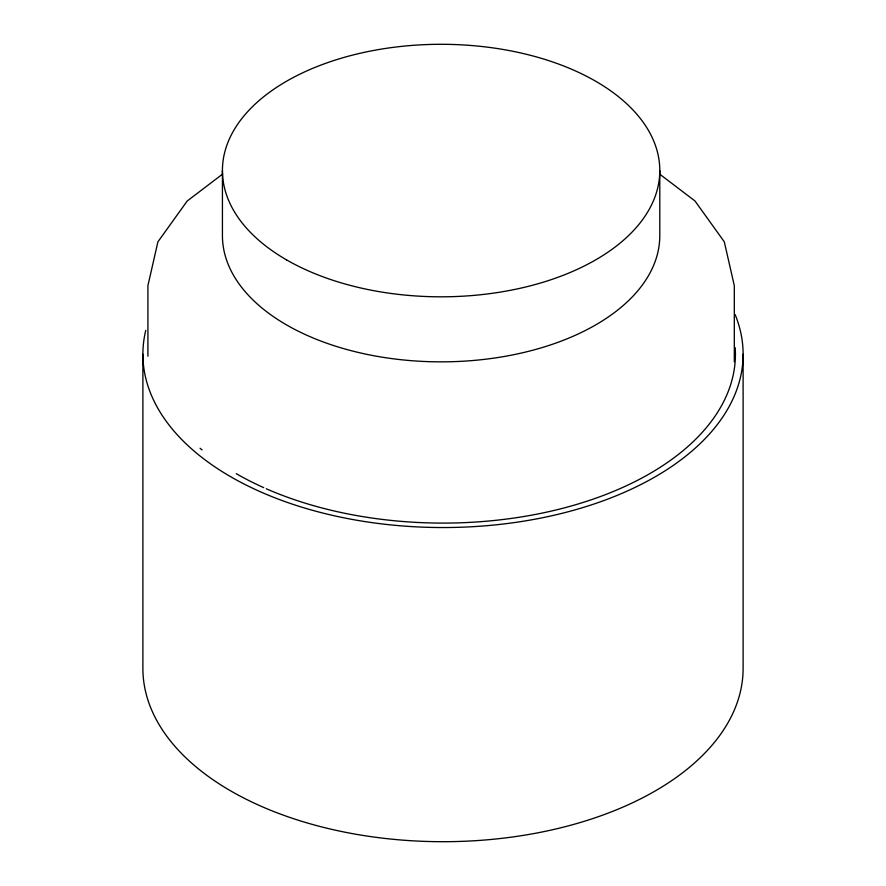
<?xml version="1.0" encoding="UTF-8"?>
<svg xmlns="http://www.w3.org/2000/svg" width="886" height="886" viewBox="0 0 886 886"><rect width="100%" height="100%" fill="white"/><g stroke="black" fill="none" stroke-linecap="round" stroke-linejoin="round"><path stroke-width="1.33" d="M222.652 174.044L187.201 201.011L157.907 241.834L147.918 285.646L147.918 356.172M659.572 174.044L695.023 201.011L724.305 241.834L734.306 285.646L734.306 361.709M743.11 354.267L743.11 668.432A300.11 173.268 0 0 1 443 841.7A300.11 173.268 0 0 1 142.89 668.432L142.89 354.267M659.793 170.555L659.793 235.598A218.676 126.255 0 0 1 441.106 361.853A218.676 126.255 0 0 1 222.43 235.598L222.43 170.555M735.192 347.622A292.424 168.827 0 0 1 578.181 503.968A292.424 168.827 0 0 1 266.265 488.773M263.718 487.643A292.424 168.827 0 0 1 236.23 473.645M202.063 449.944A292.424 168.827 0 0 1 200.059 448.238M735.125 314.563A300.11 173.268 0 0 1 456.888 527.358A300.11 173.268 0 0 1 145.769 330.323M286.477 259.831A218.676 126.255 0 0 0 652.34 203.226A218.676 126.255 0 0 0 384.513 48.597A218.676 126.255 0 0 0 286.477 259.831"/></g></svg>
